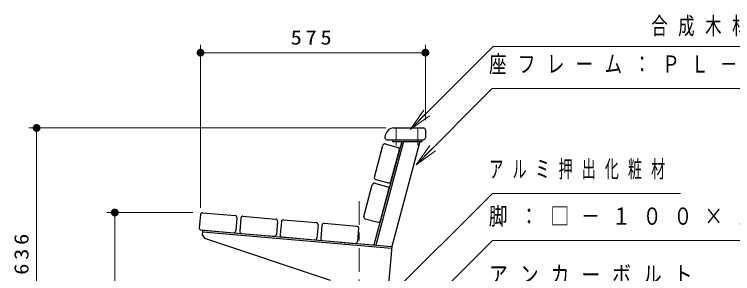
# Model space of a CAD drawing. Units: millimetres on the paper, scale 1:20. Extents: x -365 to 5, y 0 to 257.
# Drawn here: x -148.4 to -56.6, y 124.5 to 157.7 of the extents above; entities that cross this region are included whole.
import ezdxf

# ---------------------------------------------------------------- set-up
doc = ezdxf.new("R2010")
doc.units = ezdxf.units.MM
doc.linetypes.add('USER2', pattern=[6, 3, -1, 1, -1])
doc.layers.add('LY_1', color=7, linetype='Continuous', lineweight=25)
doc.styles.add('ＭＳ ゴシック', font='')
doc.styles.get('ＭＳ ゴシック').set_extended_font_data('MS Gothic')

# ---------------------------------------------------------------- blocks, each defined once
blk = doc.blocks.new('filled_dot')
at = {"color": 0, "linetype": 'Continuous', "lineweight": -2, "const_width": 1.25}
blk.add_lwpolyline([(-0.625, 0, 1), (0.625, 0, 1)], format="xyb", close=True, dxfattribs=at)

msp = doc.modelspace()

# ---------------------------------------------------------------- linework, layer by layer
at = {"layer": 'LY_1', "lineweight": 13}
for p, q in [((-124.655, 132.935), (-124.655, 153.771)), ((-95.905, 144.153), (-95.905, 153.771)), ((-124.655, 152.771), (-95.905, 152.771)), ((-97.87, 142.945), (-96.102, 145.42)), ((-97.87, 142.945), (-95.748, 145.067)), ((-95.395, 144.713), (-97.87, 142.945)), ((-100.985, 143.153), (-146.609, 143.153)), ((-145.609, 111.353), (-145.609, 143.153)), ((-97.111, 138.453), (-95.344, 140.928)), ((-97.111, 138.453), (-94.99, 140.574)), ((-94.636, 140.221), (-97.111, 138.453)), ((-125.655, 132.353), (-136.609, 132.353)), ((-135.609, 111.353), (-135.609, 132.353))]:
    msp.add_line(p, q, dxfattribs=at)
at = {"layer": 'LY_1', "color": 1}
for p, q in [((-101.07, 141.968), (-100.951, 142.412)), ((-99.985, 143.153), (-96.155, 143.153)), ((-95.905, 142.903), (-95.905, 141.903)), ((-98.937, 141.428), (-102.48, 128.205)), ((-98.704, 141.428), (-102.253, 128.185)), ((-100.829, 141.653), (-96.155, 141.653)), ((-96.608, 141.428), (-100.204, 128.006)), ((-100.127, 141.653), (-100.127, 141.428)), ((-100.127, 141.428), (-96.377, 141.428)), ((-96.377, 141.653), (-96.377, 141.428)), ((-124.411, 129.396), (-124.348, 130.118)), ((-124.368, 129.894), (-100.224, 127.781)), ((-124.348, 130.118), (-100.204, 128.006)), ((-124.411, 129.396), (-124.113, 129.04)), ((-108.025, 123.67), (-124.113, 129.04)), ((-100.204, 128.006), (-100.625, 123.203))]:
    msp.add_line(p, q, dxfattribs=at)
at = {"layer": 'LY_1', "color": 1, "linetype": 'USER2', "lineweight": 13}
for p, q in [((-99.627, 143.153), (-99.627, 140.901)), ((-96.877, 143.153), (-96.877, 140.901))]:
    msp.add_line(p, q, dxfattribs=at)
at = {"layer": 'LY_1'}
for p, q in [((-102.435, 136.875), (-101.348, 140.932)), ((-101.042, 141.109), (-99.4, 140.669)), ((-100.31, 136.306), (-99.223, 140.363)), ((-103.781, 131.852), (-102.694, 135.909)), ((-102.387, 136.086), (-100.745, 135.646)), ((-102.258, 136.569), (-100.616, 136.129)), ((-101.656, 131.283), (-100.569, 135.34)), ((-124.406, 132.331), (-120.222, 131.965)), ((-124.676, 132.104), (-124.825, 130.411)), ((-119.994, 131.694), (-120.142, 130.001)), ((-119.496, 131.651), (-119.644, 129.957)), ((-119.225, 131.878), (-115.041, 131.512)), ((-114.045, 131.425), (-109.861, 131.059)), ((-103.604, 131.546), (-101.962, 131.106)), ((-114.814, 131.241), (-114.962, 129.548)), ((-114.316, 131.198), (-114.464, 129.504)), ((-109.634, 130.788), (-109.782, 129.094)), ((-109.136, 130.744), (-109.284, 129.051)), ((-108.865, 130.972), (-104.681, 130.606)), ((-124.597, 130.14), (-120.413, 129.774)), ((-119.417, 129.686), (-115.233, 129.32)), ((-104.454, 130.335), (-104.602, 128.641)), ((-114.237, 129.233), (-110.053, 128.867)), ((-109.057, 128.78), (-104.873, 128.414))]:
    msp.add_line(p, q, dxfattribs=at)
at = {"layer": 'LY_1', "linetype": 'USER2', "lineweight": 13}
msp.add_line((-104.375, 133.791), (-104.375, 84.978), dxfattribs=at)
at = {"layer": 'LY_1', "lineweight": 13}
for points in [[(-97.87, 142.945), (-87.263, 153.552), (-21.241, 153.552)], [(-97.111, 138.453), (-87.373, 148.192), (-36.266, 148.192)], [(-100.782, 121.357), (-87.347, 134.792), (-63.312, 134.792)], [(-101.875, 114.197), (-87.312, 128.76), (-15.265, 128.76)]]:
    msp.add_lwpolyline(points, dxfattribs=at)
at = {"layer": 'LY_1', "color": 1}
for centre, radius, start, end in [((-99.985, 142.153), 1, 90, 164.99999), ((-96.155, 142.903), 0.25, 0, 90), ((-100.829, 141.903), 0.25, 164.99999, 270), ((-96.155, 141.903), 0.25, 270, 0)]:
    msp.add_arc(centre, radius, start, end, dxfattribs=at)
at = {"layer": 'LY_1'}
for centre, start, end in [((-101.106, 140.867), 75, 165), ((-99.464, 140.427), 345, 75), ((-102.193, 136.811), 165, 255), ((-102.452, 135.845), 75, 165), ((-100.551, 136.371), 255, 345), ((-100.81, 135.405), 345, 75), ((-124.427, 132.082), 85, 175), ((-120.243, 131.716), 355, 85), ((-119.247, 131.629), 85, 175), ((-115.063, 131.263), 355, 85), ((-114.067, 131.176), 85, 175), ((-103.539, 131.788), 165, 255), ((-124.576, 130.389), 175, 265), ((-109.883, 130.81), 355, 85), ((-108.887, 130.723), 85, 175), ((-104.703, 130.357), 355, 85), ((-101.897, 131.348), 255, 345), ((-120.391, 130.023), 265, 355), ((-119.395, 129.936), 175, 265), ((-115.211, 129.569), 265, 355), ((-114.215, 129.482), 175, 265), ((-110.031, 129.116), 265, 355), ((-109.035, 129.029), 175, 265), ((-104.851, 128.663), 265, 355)]:
    msp.add_arc(centre, 0.25, start, end, dxfattribs=at)

# ---------------------------------------------------------------- block references
at = {"layer": 'LY_1', "lineweight": 13, "xscale": 0.4, "yscale": 0.4}
msp.add_blockref('filled_dot', (-124.655, 152.771), dxfattribs=at)
for p, rotation in [((-95.905, 152.771), 180), ((-145.609, 143.153), 270), ((-135.609, 132.353), 270)]:
    msp.add_blockref('filled_dot', p, dxfattribs=dict(at, rotation=rotation))

# ---------------------------------------------------------------- texts
at = {"layer": 'LY_1', "style": 'ＭＳ ゴシック'}
for s, insert, char_height, attachment_point in [('\\T1.64;\\W0.7;\u3000\u3000\u3000\u3000\u3000\u3000合成木材\u3000１０５×３０（上端部）', (-87.705, 156.052), 2.199, 4), ('\\T1.33;\\W1.15;575', (-110.28, 153.771), 1.833, 8), ('\\T1.64;\\W0.75;座フレーム：ＰＬ－４．５／ＰＬ－６', (-87.776, 151.192), 2.199, 4), ('\\T1.64;\\W0.6;アルミ押出化粧材', (-87.729, 137.792), 2.199, 4), ('\\T1.64;\\W0.8;脚：□－１００×１００×３．２／ＰＬ－６×７５ｗ', (-87.802, 131.76), 2.199, 4), ('\\T1.64;\\W0.8;アンカーボルト', (-87.778, 124.351), 2.199, 4)]:
    msp.add_mtext(s, dxfattribs=dict(at, insert=insert, char_height=char_height, attachment_point=attachment_point))
at = {"layer": 'LY_1', "insert": (-146.609, 127.253), "char_height": 1.833, "attachment_point": 8, "rotation": 90, "style": 'ＭＳ ゴシック'}
msp.add_mtext('\\T1.33;\\W1.15;636', dxfattribs=at)

doc.saveas('drawing.dxf')
